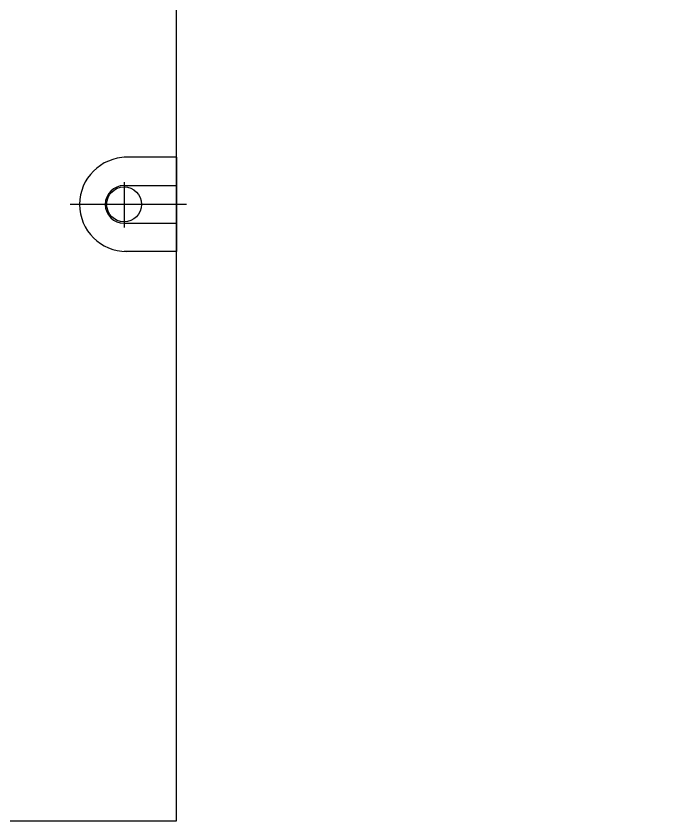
# Model space of a CAD drawing. Extents: x 3056 to 5854, y -58 to 2238.
# Drawn here: x 5090 to 5854, y 194 to 1134 of the extents above; entities that cross this region are included whole.
import ezdxf

# ---------------------------------------------------------------- set-up
doc = ezdxf.new("R2010")
doc.units = 0
doc.header["$LTSCALE"] = 20
doc.header["$MEASUREMENT"] = 0
for name, color, linetype in [('1', 1, 'CONTINUOUS'), ('4', 4, 'CONTINUOUS'), ('6', 6, 'CONTINUOUS')]:
    doc.layers.add(name, color=color, linetype=linetype)

msp = doc.modelspace()

# ---------------------------------------------------------------- linework, layer by layer
at = {"layer": '1'}
for p, q in [((5215.76374, 940.08452), (5215.76374, 887.08195)), ((5288.44291, 914.0231), (5152.91834, 914.0231))]:
    msp.add_line(p, q, dxfattribs=at)
at = {"layer": '4'}
for p, q in [((5276.76374, 969.0231), (5215.76374, 969.0231)), ((5276.76374, 969.0231), (5276.76374, 859.0231)), ((5215.76374, 936.0231), (5276.76374, 936.0231)), ((5215.76374, 892.0231), (5276.76374, 892.0231)), ((5276.76374, 859.0231), (5215.76374, 859.0231))]:
    msp.add_line(p, q, dxfattribs=at)
msp.add_circle((5215.76374, 914.0231), 20.37908, dxfattribs=at)
for centre, radius in [((5218.76374, 914.0231), 55), ((5215.76374, 914.0231), 22)]:
    msp.add_arc(centre, radius, 90, 270, dxfattribs=at)
at = {"layer": '6'}
msp.add_lwpolyline([(5854.2496, 2099.0231), (3379.36524, 2099.0231), (3379.36524, 194.0231), (5276.76374, 194.0231), (5276.76374, 1204.0231)], dxfattribs=at)

doc.saveas('drawing.dxf')
